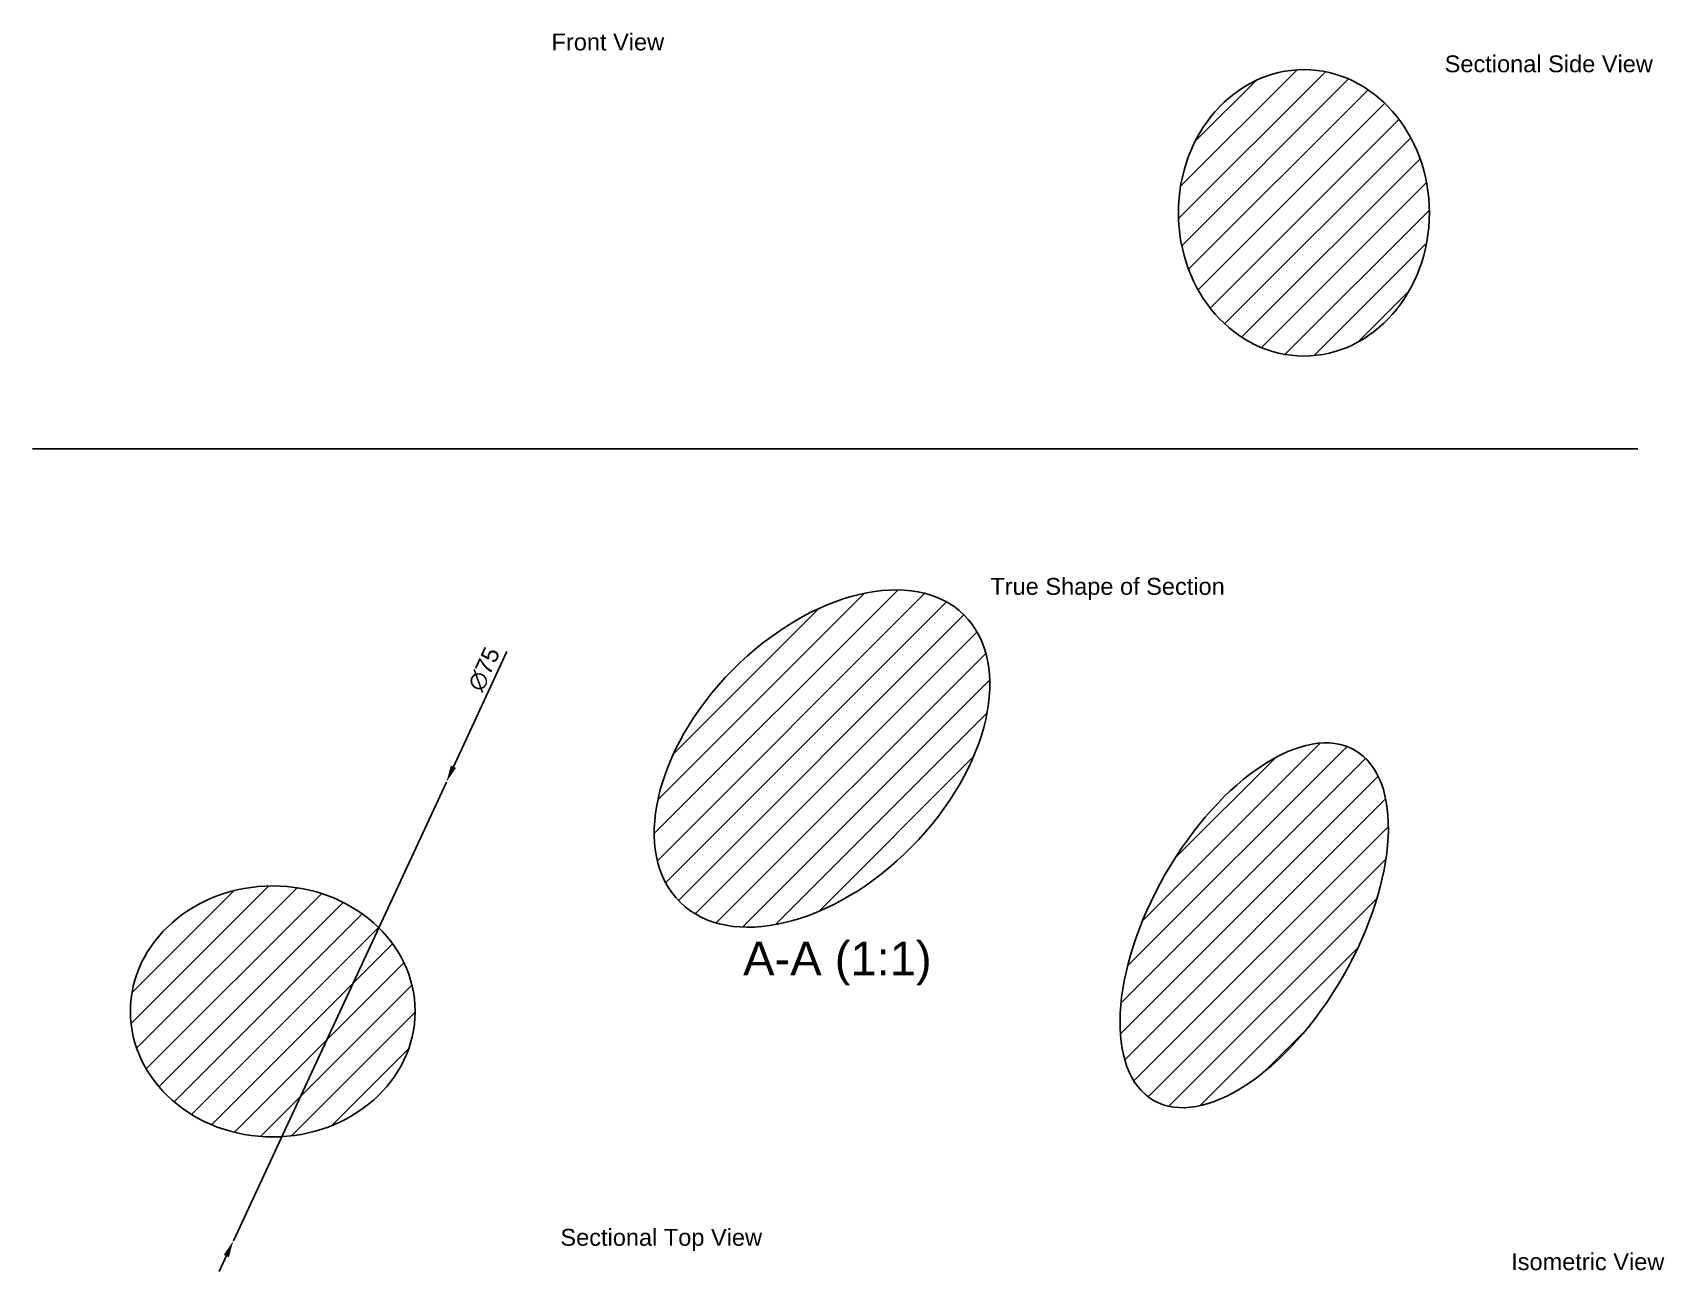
# Paper-space layout 'Layout1' of a CAD drawing. Header units: millimetres. Extents: x 11 to 253, y 7 to 191.
import ezdxf

# ---------------------------------------------------------------- set-up
doc = ezdxf.new("R2010")
doc.units = ezdxf.units.MM
doc.header["$PDMODE"] = 3
doc.layers.add('MD_Annotation', color=7, linetype='Continuous', lineweight=25)
doc.styles.get("Standard").update_dxf_attribs({"font": 'arial.ttf'})
doc.dimstyles.new('ISO-25', dxfattribs={"dimtxt": 2.5, "dimasz": 2.5, "dimexe": 1.25, "dimexo": 0.625, "dimtad": 1, "dimtxsty": 'Standard', "dimcen": 2.5, "dimadec": 0, "dimazin": 0, "dimtfac": 1, "dimtmove": 0, "dimatfit": 3, "dimfxl": 1, "dimarcsym": 0})

# ---------------------------------------------------------------- blocks, each defined once
blk = doc.blocks.new('*D17')
at = {"color": 0, "lineweight": -2, "transparency": 16777216}
for p, q in [((81.8, 99.2), (73.88, 82.13)), ((41.25, 11.84), (72.83, 79.87)), ((40.2, 9.57), (39.15, 7.3))]:
    blk.add_line(p, q, dxfattribs=at)
at = {"color": 0, "transparency": 16777216}
for points in [[(73.5, 82.31), (74.26, 81.96), (72.83, 79.87)], [(39.82, 9.75), (40.58, 9.39), (41.25, 11.84)]]:
    blk.add_solid(points, dxfattribs=at)
at = {"layer": 'Defpoints', "color": 0, "transparency": 16777216}
for p in [(72.83, 79.87), (41.25, 11.84)]:
    blk.add_point(p, dxfattribs=at)
at = {"color": 0, "transparency": 16777216, "insert": (78.42, 96.6), "char_height": 2.5, "attachment_point": 5, "rotation": 65.1017}
blk.add_mtext('∅75', dxfattribs=at)

psp = doc.layouts.get("Layout1")

# ---------------------------------------------------------------- hatches: boundary and pattern name
h = psp.add_hatch()
h.set_pattern_fill('ANSI31', color=256)
edge = h.paths.add_edge_path()
edge.add_ellipse((199.96, 164.272), major_axis=(0, 21.235), ratio=0.8762012, start_angle=0, end_angle=360)
h = psp.add_hatch()
h.set_pattern_fill('ANSI31', color=256)
edge = h.paths.add_edge_path()
edge.add_ellipse((128.522, 83.348), major_axis=(-21.041, -21.296), ratio=0.6232938, start_angle=0, end_angle=360)
h = psp.add_hatch()
h.set_pattern_fill('ANSI31', color=256)
edge = h.paths.add_edge_path()
edge.add_ellipse((192.591, 58.622), major_axis=(14.905, 25.963), ratio=0.5074693, start_angle=0, end_angle=360)
h = psp.add_hatch()
h.set_pattern_fill('ANSI31', color=256)
edge = h.paths.add_edge_path()
edge.add_ellipse((47.086, 45.852), major_axis=(-21.102, 0), ratio=0.8817494, start_angle=0, end_angle=360)

# ---------------------------------------------------------------- linework, layer by layer
psp.add_line((11.49, 129.289), (249.47, 129.289))
for centre, major_axis, ratio in [((199.96, 164.272), (0, 21.235), 0.8762012), ((128.522, 83.348), (-21.041, -21.296), 0.6232938), ((192.591, 58.622), (14.905, 25.963), 0.5074693), ((47.086, 45.852), (-21.102, 0), 0.8817494)]:
    psp.add_ellipse(centre, major_axis=major_axis, ratio=ratio)

# ---------------------------------------------------------------- texts
for s, p in [('Front View', (88.423, 188.36)), ('Sectional Side View', (220.833, 185.118)), ('True Shape of Section', (153.478, 107.63)), ('Sectional Top View', (89.737, 11.099)), ('Isometric View', (230.689, 7.488))]:
    psp.add_text(s, height=2.5).set_placement(p)
at = {"layer": 'MD_Annotation', "insert": (130.795, 49.7), "char_height": 5, "width": 30.21487, "attachment_point": 8}
psp.add_mtext('A-A (1:1)', dxfattribs=at)

# ---------------------------------------------------------------- dimensions: what is measured, and where the dimension line sits
dim = psp.add_diameter_dim_2p(p1=(41.252, 11.838), p2=(72.828, 79.867), dimstyle='ISO-25', override={"dimlfac": -1})
dim.commit()
dim.dimension.update_dxf_attribs({"geometry": '*D17', "text_midpoint": (80.209, 95.769), "dimtype": 163})

doc.saveas('drawing.dxf')
